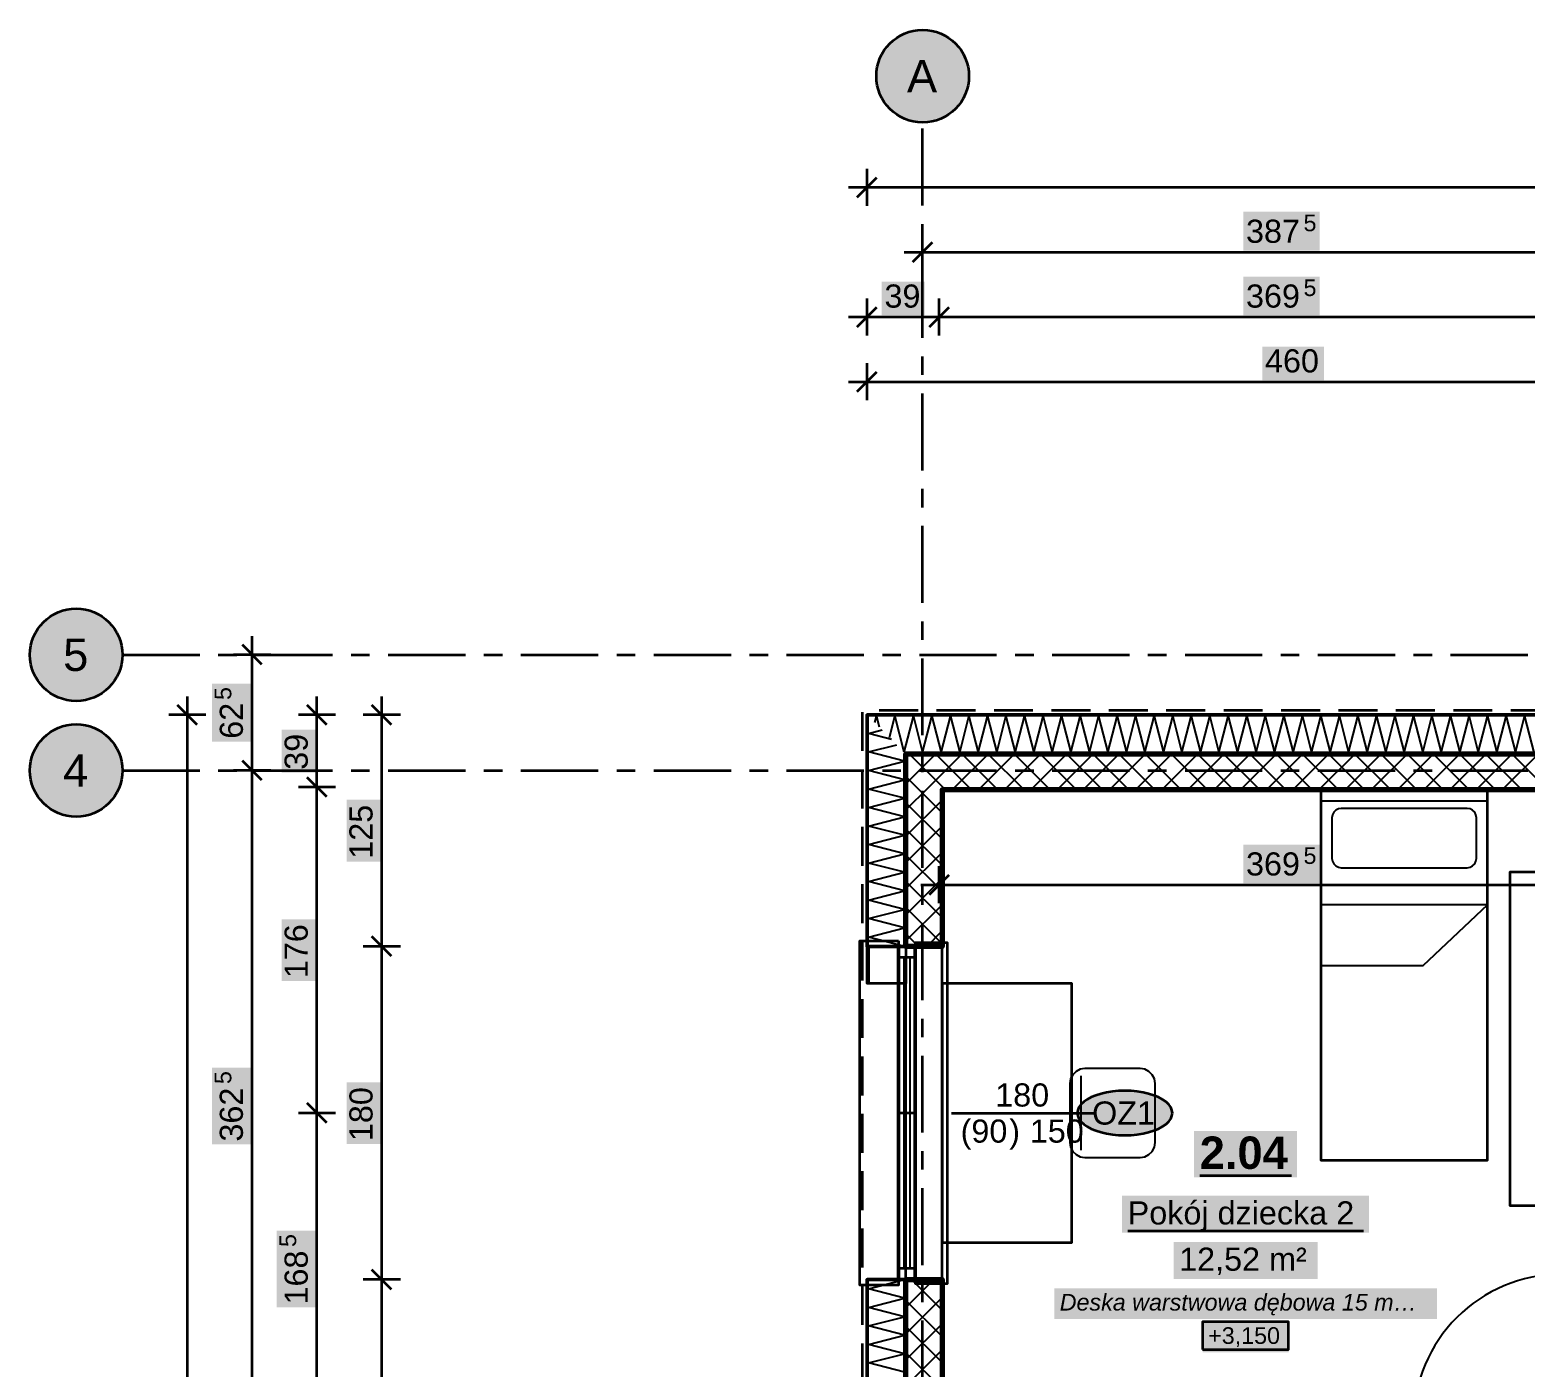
# Model space of a CAD drawing. Header units: metres. Extents: x -5.4 to 21.6, y -4.3 to 13.3.
# Drawn here: x -4.82 to 3.25, y 5.53 to 12.75 of the extents above; entities that cross this region are included whole.
import ezdxf

# ---------------------------------------------------------------- set-up
doc = ezdxf.new("R2010")
doc.units = ezdxf.units.M
doc.linetypes.add('KRESKOWA', pattern=[5.25, 4.2, -1.05])
doc.linetypes.add('PUNKTOWA', pattern=[10.5, 8.4, -1.05, 0, -1.05])
for name, color, linetype, lineweight in [('A-DRZWI', 3, 'Continuous', 35), ('A-KRESKOWANIE', 8, 'Continuous', 18), ('A-MASKA', 7, 'Continuous', 18), ('A-MEBLE', 8, 'Continuous', 18), ('A-NAD-CIECIEM', 8, 'KRESKOWA', 25), ('A-OKNA', 3, 'Continuous', 35), ('A-OPISY', 2, 'Continuous', 25), ('A-OSIE', 1, 'PUNKTOWA', 25), ('A-POMIESZCZENIA', 2, 'Continuous', 25), ('A-SCIANY-IZOL', 4, 'Continuous', 35), ('A-SCIANY-KONSTR', 7, 'Continuous', 50), ('A-WIDOK', 7, 'Continuous', 25), ('A-WYMIARY', 1, 'Continuous', 25)]:
    doc.layers.add(name, color=color, linetype=linetype, lineweight=lineweight)
doc.styles.add('PL_ARIAL', font='arial.ttf')
doc.styles.add('PL_ARIAL_B', font='arialbd.ttf')
doc.styles.add('PL_ARIAL_I', font='ariali.ttf')

msp = doc.modelspace()

# ---------------------------------------------------------------- hatches: boundary and pattern name
at = {"layer": 'A-MASKA', "true_color": 0xffffff}
for points in [[(1.7308, 11.5575), (2.1442, 11.5575), (2.1442, 11.7675), (1.7308, 11.7675)], [(-0.221, 11.2075), (0.011, 11.2075), (0.011, 11.39), (-0.221, 11.39)], [(1.7308, 11.2075), (2.1442, 11.2075), (2.1442, 11.4175), (1.7308, 11.4175)], [(1.8334, 10.8575), (2.1666, 10.8575), (2.1666, 11.04), (1.8334, 11.04)], [(-3.6275, 8.9063), (-3.6275, 9.2187), (-3.8375, 9.2187), (-3.8375, 8.9063)], [(-3.2775, 8.739), (-3.2775, 8.971), (-3.46, 8.971), (-3.46, 8.739)], [(-2.9275, 8.2584), (-2.9275, 8.5916), (-3.11, 8.5916), (-3.11, 8.2584)], [(1.7308, 8.1402), (2.1442, 8.1402), (2.1442, 8.3503), (1.7308, 8.3503)], [(-3.2775, 7.6134), (-3.2775, 7.9466), (-3.46, 7.9466), (-3.46, 7.6134)], [(-3.6275, 6.7308), (-3.6275, 7.1442), (-3.8375, 7.1442), (-3.8375, 6.7308)], [(-2.9275, 6.7334), (-2.9275, 7.0666), (-3.11, 7.0666), (-3.11, 6.7334)], [(-3.2775, 5.8508), (-3.2775, 6.2642), (-3.4875, 6.2642), (-3.4875, 5.8508)]]:
    msp.add_hatch(color=7, dxfattribs=at).paths.add_polyline_path(points)
at = {"layer": 'A-OPISY', "true_color": 0xffffff}
msp.add_hatch(color=7, dxfattribs=at).paths.add_polyline_path([(1.3483, 6.9), (1.3461, 6.9157), (1.3396, 6.9311), (1.3288, 6.9459), (1.314, 6.96), (1.2953, 6.9731), (1.2732, 6.9849), (1.2479, 6.9952), (1.22, 7.0039), (1.1899, 7.0109), (1.1581, 7.0159), (1.1252, 7.019), (1.0917, 7.02), (1.0582, 7.019), (1.0252, 7.0159), (0.9934, 7.0109), (0.9633, 7.0039), (0.9354, 6.9952), (0.9102, 6.9849), (0.888, 6.9731), (0.8694, 6.96), (0.8545, 6.9459), (0.8437, 6.9311), (0.8372, 6.9157), (0.835, 6.9), (0.8372, 6.8843), (0.8437, 6.8689), (0.8545, 6.8541), (0.8694, 6.84), (0.888, 6.8269), (0.9102, 6.8151), (0.9354, 6.8048), (0.9633, 6.7961), (0.9934, 6.7891), (1.0252, 6.7841), (1.0582, 6.781), (1.0917, 6.78), (1.1252, 6.781), (1.1581, 6.7841), (1.1899, 6.7891), (1.22, 6.7961), (1.2479, 6.8048), (1.2732, 6.8151), (1.2953, 6.8269), (1.314, 6.84), (1.3288, 6.8541), (1.3396, 6.8689), (1.3461, 6.8843)])
at = {"layer": 'A-OSIE', "true_color": 0xffffff}
for points in [[(0.25, 12.5), (0.2479, 12.5326), (0.2415, 12.5647), (0.231, 12.5957), (0.2165, 12.625), (0.1983, 12.6522), (0.1768, 12.6768), (0.1522, 12.6983), (0.125, 12.7165), (0.0957, 12.731), (0.0647, 12.7415), (0.0326, 12.7479), (0, 12.75), (-0.0326, 12.7479), (-0.0647, 12.7415), (-0.0957, 12.731), (-0.125, 12.7165), (-0.1522, 12.6983), (-0.1768, 12.6768), (-0.1983, 12.6522), (-0.2165, 12.625), (-0.231, 12.5957), (-0.2415, 12.5647), (-0.2479, 12.5326), (-0.25, 12.5), (-0.2479, 12.4674), (-0.2415, 12.4353), (-0.231, 12.4043), (-0.2165, 12.375), (-0.1983, 12.3478), (-0.1768, 12.3232), (-0.1522, 12.3017), (-0.125, 12.2835), (-0.0957, 12.269), (-0.0647, 12.2585), (-0.0326, 12.2521), (0, 12.25), (0.0326, 12.2521), (0.0647, 12.2585), (0.0957, 12.269), (0.125, 12.2835), (0.1522, 12.3017), (0.1768, 12.3232), (0.1983, 12.3478), (0.2165, 12.375), (0.231, 12.4043), (0.2415, 12.4353), (0.2479, 12.4674)], [(-4.32, 9.375), (-4.3221, 9.4076), (-4.3285, 9.4397), (-4.339, 9.4707), (-4.3535, 9.5), (-4.3717, 9.5272), (-4.3932, 9.5518), (-4.4178, 9.5733), (-4.445, 9.5915), (-4.4743, 9.606), (-4.5053, 9.6165), (-4.5374, 9.6229), (-4.57, 9.625), (-4.6026, 9.6229), (-4.6347, 9.6165), (-4.6657, 9.606), (-4.695, 9.5915), (-4.7222, 9.5733), (-4.7468, 9.5518), (-4.7683, 9.5272), (-4.7865, 9.5), (-4.801, 9.4707), (-4.8115, 9.4397), (-4.8179, 9.4076), (-4.82, 9.375), (-4.8179, 9.3424), (-4.8115, 9.3103), (-4.801, 9.2793), (-4.7865, 9.25), (-4.7683, 9.2228), (-4.7468, 9.1982), (-4.7222, 9.1767), (-4.695, 9.1585), (-4.6657, 9.144), (-4.6347, 9.1335), (-4.6026, 9.1271), (-4.57, 9.125), (-4.5374, 9.1271), (-4.5053, 9.1335), (-4.4743, 9.144), (-4.445, 9.1585), (-4.4178, 9.1767), (-4.3932, 9.1982), (-4.3717, 9.2228), (-4.3535, 9.25), (-4.339, 9.2793), (-4.3285, 9.3103), (-4.3221, 9.3424)], [(-4.32, 8.75), (-4.3221, 8.7826), (-4.3285, 8.8147), (-4.339, 8.8457), (-4.3535, 8.875), (-4.3717, 8.9022), (-4.3932, 8.9268), (-4.4178, 8.9483), (-4.445, 8.9665), (-4.4743, 8.981), (-4.5053, 8.9915), (-4.5374, 8.9979), (-4.57, 9), (-4.6026, 8.9979), (-4.6347, 8.9915), (-4.6657, 8.981), (-4.695, 8.9665), (-4.7222, 8.9483), (-4.7468, 8.9268), (-4.7683, 8.9022), (-4.7865, 8.875), (-4.801, 8.8457), (-4.8115, 8.8147), (-4.8179, 8.7826), (-4.82, 8.75), (-4.8179, 8.7174), (-4.8115, 8.6853), (-4.801, 8.6543), (-4.7865, 8.625), (-4.7683, 8.5978), (-4.7468, 8.5732), (-4.7222, 8.5517), (-4.695, 8.5335), (-4.6657, 8.519), (-4.6347, 8.5085), (-4.6026, 8.5021), (-4.57, 8.5), (-4.5374, 8.5021), (-4.5053, 8.5085), (-4.4743, 8.519), (-4.445, 8.5335), (-4.4178, 8.5517), (-4.3932, 8.5732), (-4.3717, 8.5978), (-4.3535, 8.625), (-4.339, 8.6543), (-4.3285, 8.6853), (-4.3221, 8.7174)]]:
    msp.add_hatch(color=7, dxfattribs=at).paths.add_polyline_path(points)
at = {"layer": 'A-POMIESZCZENIA', "true_color": 0xffffff}
for points in [[(1.4659, 6.5531), (2.0209, 6.5531), (2.0209, 6.8031), (1.4659, 6.8031)], [(1.0771, 6.2531), (2.4096, 6.2531), (2.4096, 6.4531), (1.0771, 6.4531)], [(1.3549, 6.0031), (2.1319, 6.0031), (2.1319, 6.2031), (1.3549, 6.2031)], [(0.7101, 5.7881), (2.7767, 5.7881), (2.7767, 5.9531), (0.7101, 5.9531)], [(1.5115, 5.6081), (1.9753, 5.6081), (1.9753, 5.7731), (1.5115, 5.7731)]]:
    msp.add_hatch(color=7, dxfattribs=at).paths.add_polyline_path(points)

# ---------------------------------------------------------------- linework, layer by layer
at = {"layer": 'A-DRZWI', "lineweight": 25, "ltscale": 0.05}
msp.add_arc((3.45, 5.23), 0.8, -270, -180, dxfattribs=at)
at = {"layer": 'A-KRESKOWANIE', "lineweight": 25, "ltscale": 0.05}
for points in [[(-0.2587, 9.0087), (-0.25, 9.0425), (-0.2353, 8.9853)], [(-0.1791, 8.9291), (-0.15, 9.0425), (-0.1009, 8.8509)], [(-0.0995, 8.8495), (-0.05, 9.0425), (0, 8.8475), (0.05, 9.0425), (0.1, 8.8475), (0.15, 9.0425), (0.2, 8.8475), (0.25, 9.0425), (0.3, 8.8475), (0.35, 9.0425), (0.4, 8.8475), (0.45, 9.0425), (0.5, 8.8475), (0.55, 9.0425), (0.6, 8.8475), (0.65, 9.0425), (0.7, 8.8475), (0.75, 9.0425), (0.8, 8.8475), (0.85, 9.0425), (0.9, 8.8475), (0.95, 9.0425), (1, 8.8475), (1.05, 9.0425), (1.1, 8.8475), (1.15, 9.0425), (1.2, 8.8475), (1.25, 9.0425), (1.3, 8.8475), (1.35, 9.0425), (1.4, 8.8475), (1.45, 9.0425), (1.5, 8.8475), (1.55, 9.0425), (1.6, 8.8475), (1.65, 9.0425), (1.7, 8.8475), (1.75, 9.0425), (1.8, 8.8475), (1.85, 9.0425), (1.9, 8.8475), (1.95, 9.0425), (2, 8.8475), (2.05, 9.0425), (2.1, 8.8475), (2.15, 9.0425), (2.2, 8.8475), (2.25, 9.0425), (2.3, 8.8475), (2.35, 9.0425), (2.4, 8.8475), (2.45, 9.0425), (2.5, 8.8475), (2.55, 9.0425), (2.6, 8.8475), (2.65, 9.0425), (2.7, 8.8475), (2.75, 9.0425), (2.8, 8.8475), (2.85, 9.0425), (2.9, 8.8475), (2.95, 9.0425), (3, 8.8475), (3.05, 9.0425), (3.1, 8.8475), (3.15, 9.0425), (3.2, 8.8475), (3.25, 9.0425), (3.3, 8.8475)], [(-0.1681, 8.9181), (-0.2925, 8.95), (-0.2189, 8.9689)], [(-0.0975, 7.8), (-0.2925, 7.85), (-0.0975, 7.9), (-0.2925, 7.95), (-0.0975, 8), (-0.2925, 8.05), (-0.0975, 8.1), (-0.2925, 8.15), (-0.0975, 8.2), (-0.2925, 8.25), (-0.0975, 8.3), (-0.2925, 8.35), (-0.0975, 8.4), (-0.2925, 8.45), (-0.0975, 8.5), (-0.2925, 8.55), (-0.0975, 8.6), (-0.2925, 8.65), (-0.0975, 8.7), (-0.2925, 8.75), (-0.0975, 8.8), (-0.2925, 8.85), (-0.1393, 8.8893)], [(-0.09, 8.6781), (0.0719, 8.84)], [(-0.09, 8.8195), (-0.0695, 8.84)], [(0.1231, 8.645), (-0.0719, 8.84)], [(0.0333, 8.66), (0.2133, 8.84)], [(0.2645, 8.645), (0.0695, 8.84)], [(0.1597, 8.645), (0.3547, 8.84)], [(0.406, 8.645), (0.211, 8.84)], [(0.3011, 8.645), (0.4961, 8.84)], [(0.5474, 8.645), (0.3524, 8.84)], [(0.4426, 8.645), (0.6376, 8.84)], [(0.6888, 8.645), (0.4938, 8.84)], [(0.584, 8.645), (0.779, 8.84)], [(0.8302, 8.645), (0.6352, 8.84)], [(0.7254, 8.645), (0.9204, 8.84)], [(0.9717, 8.645), (0.7767, 8.84)], [(0.8668, 8.645), (1.0618, 8.84)], [(1.1131, 8.645), (0.9181, 8.84)], [(1.0082, 8.645), (1.2032, 8.84)], [(1.2545, 8.645), (1.0595, 8.84)], [(1.1497, 8.645), (1.3447, 8.84)], [(1.3959, 8.645), (1.2009, 8.84)], [(1.2911, 8.645), (1.4861, 8.84)], [(1.5373, 8.645), (1.3423, 8.84)], [(1.4325, 8.645), (1.6275, 8.84)], [(1.6788, 8.645), (1.4838, 8.84)], [(1.5739, 8.645), (1.7689, 8.84)], [(1.8202, 8.645), (1.6252, 8.84)], [(1.7154, 8.645), (1.9104, 8.84)], [(1.9616, 8.645), (1.7666, 8.84)], [(1.8568, 8.645), (2.0518, 8.84)], [(2.103, 8.645), (1.908, 8.84)], [(1.9982, 8.645), (2.1932, 8.84)], [(2.2444, 8.645), (2.0494, 8.84)], [(2.1396, 8.645), (2.3346, 8.84)], [(2.3859, 8.645), (2.1909, 8.84)], [(2.281, 8.645), (2.476, 8.84)], [(2.5273, 8.645), (2.3323, 8.84)], [(2.4225, 8.645), (2.6175, 8.84)], [(2.6687, 8.645), (2.4737, 8.84)], [(2.5639, 8.645), (2.7589, 8.84)], [(2.8101, 8.645), (2.6151, 8.84)], [(2.7053, 8.645), (2.9003, 8.84)], [(2.9516, 8.645), (2.7566, 8.84)], [(2.8467, 8.645), (3.0417, 8.84)], [(3.093, 8.645), (2.898, 8.84)], [(2.9881, 8.645), (3.1831, 8.84)], [(3.2344, 8.645), (3.0394, 8.84)], [(3.1296, 8.645), (3.3246, 8.84)], [(3.3758, 8.645), (3.1808, 8.84)], [(-0.0333, 8.66), (-0.09, 8.7167)], [(-0.09, 8.5367), (0.0333, 8.66)], [(0.105, 8.5217), (-0.0333, 8.66)], [(-0.09, 8.3953), (0.105, 8.5903)], [(0.105, 8.3803), (-0.09, 8.5753)], [(-0.09, 8.2539), (0.105, 8.4489)], [(0.105, 8.2389), (-0.09, 8.4339)], [(-0.09, 8.1124), (0.105, 8.3074)], [(0.105, 8.0974), (-0.09, 8.2924)], [(-0.09, 7.971), (0.105, 8.166)], [(0.105, 7.956), (-0.09, 8.151)], [(-0.09, 7.8296), (0.105, 8.0246)], [(0.105, 7.8146), (-0.09, 8.0096)], [(-0.0218, 7.8), (-0.09, 7.8682)], [(0.0218, 7.8), (0.105, 7.8832)], [(-0.0975, 5.5), (-0.2925, 5.55), (-0.0975, 5.6), (-0.2925, 5.65), (-0.0975, 5.7), (-0.2925, 5.75), (-0.0975, 5.8), (-0.2925, 5.85), (-0.0975, 5.9), (-0.2925, 5.95), (-0.0975, 6)], [(-0.09, 5.8497), (0.0603, 6)], [(-0.09, 5.9911), (-0.0811, 6)], [(0.105, 5.8347), (-0.0603, 6)], [(0.105, 5.9761), (0.0811, 6)], [(-0.09, 5.7083), (0.105, 5.9033)], [(0.105, 5.6933), (-0.09, 5.8883)], [(-0.09, 5.5669), (0.105, 5.7619)], [(0.105, 5.5519), (-0.09, 5.7469)], [(-0.09, 5.4254), (0.105, 5.6204)], [(0.105, 5.4104), (-0.09, 5.6054)]]:
    msp.add_lwpolyline(points, dxfattribs=at)
at = {"layer": 'A-MEBLE', "lineweight": 35, "ltscale": 0.05}
for points in [[(3.05, 8.645), (2.15, 8.645), (2.15, 6.645), (3.05, 6.645)], [(3.77, 6.4), (3.77, 8.2), (3.17, 8.2), (3.17, 6.4)], [(0.105, 7.6), (0.105, 6.2), (0.805, 6.2), (0.805, 7.6)]]:
    msp.add_lwpolyline(points, close=True, dxfattribs=at)
at = {"layer": 'A-MEBLE', "lineweight": 25, "ltscale": 0.05}
for points in [[(3.05, 8.585), (2.15, 8.585)], [(3.05, 8.025), (2.15, 8.025)], [(3.05, 8.025), (2.7, 7.695), (2.15, 7.695)], [(0.855, 6.7), (0.855, 7.1)]]:
    msp.add_lwpolyline(points, dxfattribs=at)
for points in [[(2.26, 8.545), (2.2445, 8.5426), (2.2306, 8.5355), (2.2195, 8.5244), (2.2124, 8.5105), (2.21, 8.495), (2.21, 8.275), (2.2124, 8.2595), (2.2195, 8.2456), (2.2306, 8.2345), (2.2445, 8.2274), (2.26, 8.225), (2.94, 8.225), (2.9555, 8.2274), (2.9694, 8.2345), (2.9805, 8.2456), (2.9876, 8.2595), (2.99, 8.275), (2.99, 8.495), (2.9876, 8.5105), (2.9805, 8.5244), (2.9694, 8.5355), (2.9555, 8.5426), (2.94, 8.545)], [(1.255, 7.06), (1.2511, 7.0847), (1.2397, 7.107), (1.222, 7.1247), (1.1997, 7.1361), (1.175, 7.14), (0.875, 7.14), (0.8503, 7.1361), (0.828, 7.1247), (0.8103, 7.107), (0.7989, 7.0847), (0.795, 7.06), (0.795, 6.74), (0.7989, 6.7153), (0.8103, 6.693), (0.828, 6.6753), (0.8503, 6.6639), (0.875, 6.66), (1.175, 6.66), (1.1997, 6.6639), (1.222, 6.6753), (1.2397, 6.693), (1.2511, 6.7153), (1.255, 6.74)]]:
    msp.add_lwpolyline(points, close=True, dxfattribs=at)
at = {"layer": 'A-NAD-CIECIEM', "linetype": 'KRESKOWA', "lineweight": 35, "ltscale": 0.05, "flags": 128}
msp.add_lwpolyline([(-0.325, 5.4455), (-0.325, 9.075), (3.81, 9.075), (3.81, 9.0505)], dxfattribs=at)
at = {"layer": 'A-OKNA', "lineweight": 35, "ltscale": 0.05}
for points in [[(-0.13, 7.83), (-0.13, 5.97), (-0.34, 5.97), (-0.34, 7.83)], [(-0.04, 7.82), (-0.04, 5.98), (0.135, 5.98), (0.135, 7.82)]]:
    msp.add_lwpolyline(points, close=True, dxfattribs=at)
at = {"layer": 'A-OKNA', "lineweight": 50, "ltscale": 0.05}
msp.add_lwpolyline([(-0.04, 7.8), (-0.04, 6), (-0.13, 6), (-0.13, 7.8)], close=True, dxfattribs=at)
at = {"layer": 'A-OKNA', "lineweight": 35, "ltscale": 0.05}
for points in [[(-0.04, 7.74), (-0.13, 7.74)], [(-0.04, 6.9), (-0.13, 6.9)], [(-0.04, 6.06), (-0.13, 6.06)]]:
    msp.add_lwpolyline(points, dxfattribs=at)
at = {"layer": 'A-OKNA', "lineweight": 25, "ltscale": 0.05}
for points in [[(-0.1012, 7.74), (-0.1012, 6.06)], [(-0.0688, 7.74), (-0.0688, 6.06)]]:
    msp.add_lwpolyline(points, dxfattribs=at)
at = {"layer": 'A-OPISY', "lineweight": 35, "ltscale": 0.05}
msp.add_lwpolyline([(1.3483, 6.9), (1.3461, 6.9157), (1.3396, 6.9311), (1.3288, 6.9459), (1.314, 6.96), (1.2953, 6.9731), (1.2732, 6.9849), (1.2479, 6.9952), (1.22, 7.0039), (1.1899, 7.0109), (1.1581, 7.0159), (1.1252, 7.019), (1.0917, 7.02), (1.0582, 7.019), (1.0252, 7.0159), (0.9934, 7.0109), (0.9633, 7.0039), (0.9354, 6.9952), (0.9102, 6.9849), (0.888, 6.9731), (0.8694, 6.96), (0.8545, 6.9459), (0.8437, 6.9311), (0.8372, 6.9157), (0.835, 6.9), (0.8372, 6.8843), (0.8437, 6.8689), (0.8545, 6.8541), (0.8694, 6.84), (0.888, 6.8269), (0.9102, 6.8151), (0.9354, 6.8048), (0.9633, 6.7961), (0.9934, 6.7891), (1.0252, 6.7841), (1.0582, 6.781), (1.0917, 6.78), (1.1252, 6.781), (1.1581, 6.7841), (1.1899, 6.7891), (1.22, 6.7961), (1.2479, 6.8048), (1.2732, 6.8151), (1.2953, 6.8269), (1.314, 6.84), (1.3288, 6.8541), (1.3396, 6.8689), (1.3461, 6.8843)], close=True, dxfattribs=at)
at = {"layer": 'A-OSIE', "linetype": 'PUNKTOWA', "lineweight": 35, "ltscale": 0.049441, "flags": 128}
msp.add_lwpolyline([(0, -3.22), (0, 12.25)], dxfattribs=at)
at = {"layer": 'A-OSIE', "linetype": 'PUNKTOWA', "lineweight": 35, "ltscale": 0.049651, "flags": 128}
for points in [[(-4.32, 9.375), (20.6, 9.375)], [(-4.32, 8.75), (20.6, 8.75)]]:
    msp.add_lwpolyline(points, dxfattribs=at)
at = {"layer": 'A-OSIE', "linetype": 'Continuous', "lineweight": 35, "ltscale": 0.05}
for centre in [(0, 12.5), (-4.57, 9.375), (-4.57, 8.75)]:
    msp.add_circle(centre, 0.25, dxfattribs=at)
at = {"layer": 'A-POMIESZCZENIA', "lineweight": 35, "ltscale": 0.05}
for points in [[(1.4959, 6.5631), (1.9909, 6.5631)], [(1.1071, 6.2631), (2.3796, 6.2631)]]:
    msp.add_lwpolyline(points, dxfattribs=at)
msp.add_lwpolyline([(1.5115, 5.6231), (1.9753, 5.6231), (1.9753, 5.7731), (1.5115, 5.7731)], close=True, dxfattribs=at)
at = {"layer": 'A-SCIANY-IZOL', "lineweight": 50, "ltscale": 0.05}
msp.add_lwpolyline([(4.3, 8.84), (-0.09, 8.84), (-0.09, 8.84), (-0.09, 8.84), (-0.09, 8.84), (-0.09, 8.84), (-0.09, 8.84), (-0.09, 8.84), (-0.09, 8.84), (-0.09, 8.84), (-0.09, 8.84), (-0.09, 8.84), (-0.09, 8.84), (-0.09, 8.84), (-0.09, 8.84), (-0.09, 8.84), (-0.09, 8.84), (-0.09, 8.84), (-0.09, 7.8), (-0.09, 7.8), (-0.09, 7.8), (-0.3, 7.8), (-0.3, 7.8), (-0.3, 7.8), (-0.3, 7.8), (-0.3, 9.05), (-0.3, 9.05), (-0.3, 9.05), (4.3, 9.05)], dxfattribs=at)
msp.add_lwpolyline([(-0.3, 6), (-0.3, 6), (-0.3, 6), (-0.09, 6), (-0.09, 6), (-0.09, 6), (-0.09, 2.8), (-0.09, 2.8), (-0.09, 2.8), (-0.09, 2.8), (-0.3, 2.8), (-0.3, 2.8), (-0.3, 2.8), (-0.3, 2.8), (-0.3, 6)], close=True, dxfattribs=at)
at = {"layer": 'A-SCIANY-KONSTR', "lineweight": 70, "ltscale": 0.05}
for points in [[(3.77, 8.645), (0.105, 8.645), (0.105, 8.645), (0.105, 8.645), (0.105, 8.645), (0.105, 8.645), (0.105, 8.645), (0.105, 8.645), (0.105, 8.645), (0.105, 8.645), (0.105, 8.645), (0.105, 8.645), (0.105, 8.645), (0.105, 8.645), (0.105, 8.645), (0.105, 8.645), (0.105, 8.645), (0.105, 8.645), (0.105, 7.8), (0.105, 7.8), (0.105, 7.8), (-0.09, 7.8), (-0.09, 7.8), (-0.09, 7.8), (-0.09, 8.84), (-0.09, 8.84), (-0.09, 8.84), (-0.09, 8.84), (4.3, 8.84)], [(-0.09, 2.8), (-0.09, 6), (-0.09, 6), (-0.09, 6), (0.105, 6), (0.105, 6), (0.105, 6), (0.105, 5.23)]]:
    msp.add_lwpolyline(points, dxfattribs=at)
at = {"layer": 'A-WIDOK', "lineweight": 35, "ltscale": 0.05}
for points in [[(-0.2905, 7.6), (-0.3, 7.6), (-0.3, 7.7995)], [(-0.09, 7.7995), (-0.09, 7.6), (-0.29, 7.6), (-0.29, 7.7995)], [(0.105, 6.0005), (0.105, 7.7995)], [(-0.09, 6.0005), (-0.09, 7.5995)]]:
    msp.add_lwpolyline(points, dxfattribs=at)
at = {"layer": 'A-WYMIARY', "lineweight": 35, "ltscale": 0.05}
for points in [[(-0.353, 11.847), (-0.247, 11.953)], [(-0.3, 11.8), (-0.3, 12)], [(-0.4, 11.9), (12.4, 11.9)], [(0, 11.45), (0, 11.65)], [(-0.1, 11.55), (12.1, 11.55)], [(-0.053, 11.497), (0.053, 11.603)], [(-0.353, 11.147), (-0.247, 11.253)], [(-0.3, 11.1), (-0.3, 11.3)], [(0.037, 11.147), (0.143, 11.253)], [(0.09, 11.1), (0.09, 11.3)], [(-0.4, 11.2), (12.4, 11.2)], [(-0.353, 10.797), (-0.247, 10.903)], [(-0.3, 10.75), (-0.3, 10.95)], [(-0.4, 10.85), (12.4, 10.85)], [(-3.62, -0.1), (-3.62, 9.475)], [(-3.52, 9.375), (-3.72, 9.375)], [(-3.567, 9.322), (-3.673, 9.428)], [(-3.97, -0.4), (-3.97, 9.15)], [(-3.27, -0.9), (-3.27, 9.15)], [(-2.92, -0.4), (-2.92, 9.15)], [(-3.87, 9.05), (-4.07, 9.05)], [(-3.917, 8.997), (-4.023, 9.103)], [(-3.17, 9.05), (-3.37, 9.05)], [(-3.217, 8.997), (-3.323, 9.103)], [(-2.82, 9.05), (-3.02, 9.05)], [(-2.867, 8.997), (-2.973, 9.103)], [(-3.567, 8.697), (-3.673, 8.803)], [(-3.52, 8.75), (-3.72, 8.75)], [(-3.17, 8.66), (-3.37, 8.66)], [(-3.217, 8.607), (-3.323, 8.713)], [(0.037, 8.0797), (0.143, 8.1858)], [(0.09, 8.0328), (0.09, 8.2327)], [(-0.01, 8.1327), (4.065, 8.1327)], [(-2.867, 7.747), (-2.973, 7.853)], [(-2.82, 7.8), (-3.02, 7.8)], [(-3.217, 6.847), (-3.323, 6.953)], [(-3.17, 6.9), (-3.37, 6.9)], [(0.155, 6.9), (0.9317, 6.9)], [(-2.82, 6), (-3.02, 6)], [(-2.867, 5.947), (-2.973, 6.053)]]:
    msp.add_lwpolyline(points, dxfattribs=at)

# ---------------------------------------------------------------- texts
at = {"layer": 'A-OPISY', "style": 'PL_ARIAL'}
msp.add_text('OZ1', height=0.125, dxfattribs=at).set_placement((0.915, 6.8375))
at = {"layer": 'A-OSIE', "style": 'PL_ARIAL'}
for s, p in [('A', (-0.0848, 12.4125)), ('5', (-4.6407, 9.2875)), ('4', (-4.6407, 8.6625))]:
    msp.add_text(s, height=0.175, dxfattribs=at).set_placement(p)
at = {"layer": 'A-POMIESZCZENIA'}
for s, height, style, p in [('2.04', 0.175, 'PL_ARIAL_B', (1.4959, 6.5981)), ('Pokój dziecka 2', 0.125, 'PL_ARIAL', (1.1071, 6.2981)), ('12,52 m²', 0.125, 'PL_ARIAL', (1.3849, 6.0481)), ('Deska warstwowa dębowa 15 m…', 0.09, 'PL_ARIAL_I', (0.7401, 5.8331)), ('+3,150', 0.09, 'PL_ARIAL', (1.5415, 5.6531))]:
    msp.add_text(s, height=height, dxfattribs=dict(at, style=style)).set_placement(p)
at = {"layer": 'A-WYMIARY', "style": 'PL_ARIAL'}
for s, height, p in [('387', 0.125, (1.7458, 11.6)), ('5', 0.09, (2.0564, 11.6625)), ('5', 0.09, (2.0564, 11.3125)), ('39', 0.125, (-0.206, 11.25)), ('369', 0.125, (1.7458, 11.25)), ('460', 0.125, (1.8484, 10.9)), ('5', 0.09, (2.0564, 8.2453)), ('369', 0.125, (1.7458, 8.1828)), ('180', 0.125, (0.3918, 6.935)), ('(90', 0.125, (0.205, 6.74)), (') ', 0.125, (0.4676, 6.74)), ('150', 0.125, (0.5786, 6.74))]:
    msp.add_text(s, height=height, dxfattribs=at).set_placement(p)
for s, height, p in [('5', 0.09, (-3.7325, 9.1309)), ('62', 0.125, (-3.67, 8.9213)), ('39', 0.125, (-3.32, 8.754)), ('125', 0.125, (-2.97, 8.2734)), ('176', 0.125, (-3.32, 7.6284)), ('5', 0.09, (-3.7325, 7.0564)), ('362', 0.125, (-3.67, 6.7458)), ('180', 0.125, (-2.97, 6.7484)), ('5', 0.09, (-3.3825, 6.1764)), ('168', 0.125, (-3.32, 5.8658))]:
    msp.add_text(s, height=height, rotation=90, dxfattribs=at).set_placement(p)

doc.saveas('drawing.dxf')
